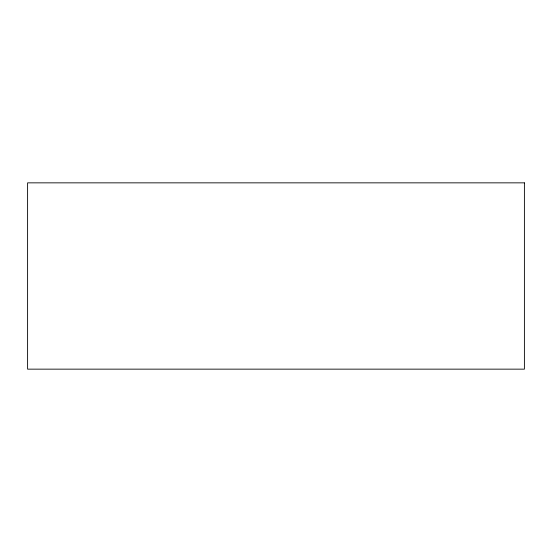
<?xml version="1.0" encoding="UTF-8"?>
<svg xmlns="http://www.w3.org/2000/svg" width="552" height="552" viewBox="0 0 552 552"><rect width="100%" height="100%" fill="white"/><g stroke="black" fill="none" stroke-linecap="round" stroke-linejoin="round"><path stroke-width="0.83" d="M524.4 182.85L27.6 182.85L27.6 369.15L524.4 369.15L524.4 182.85"/></g></svg>
